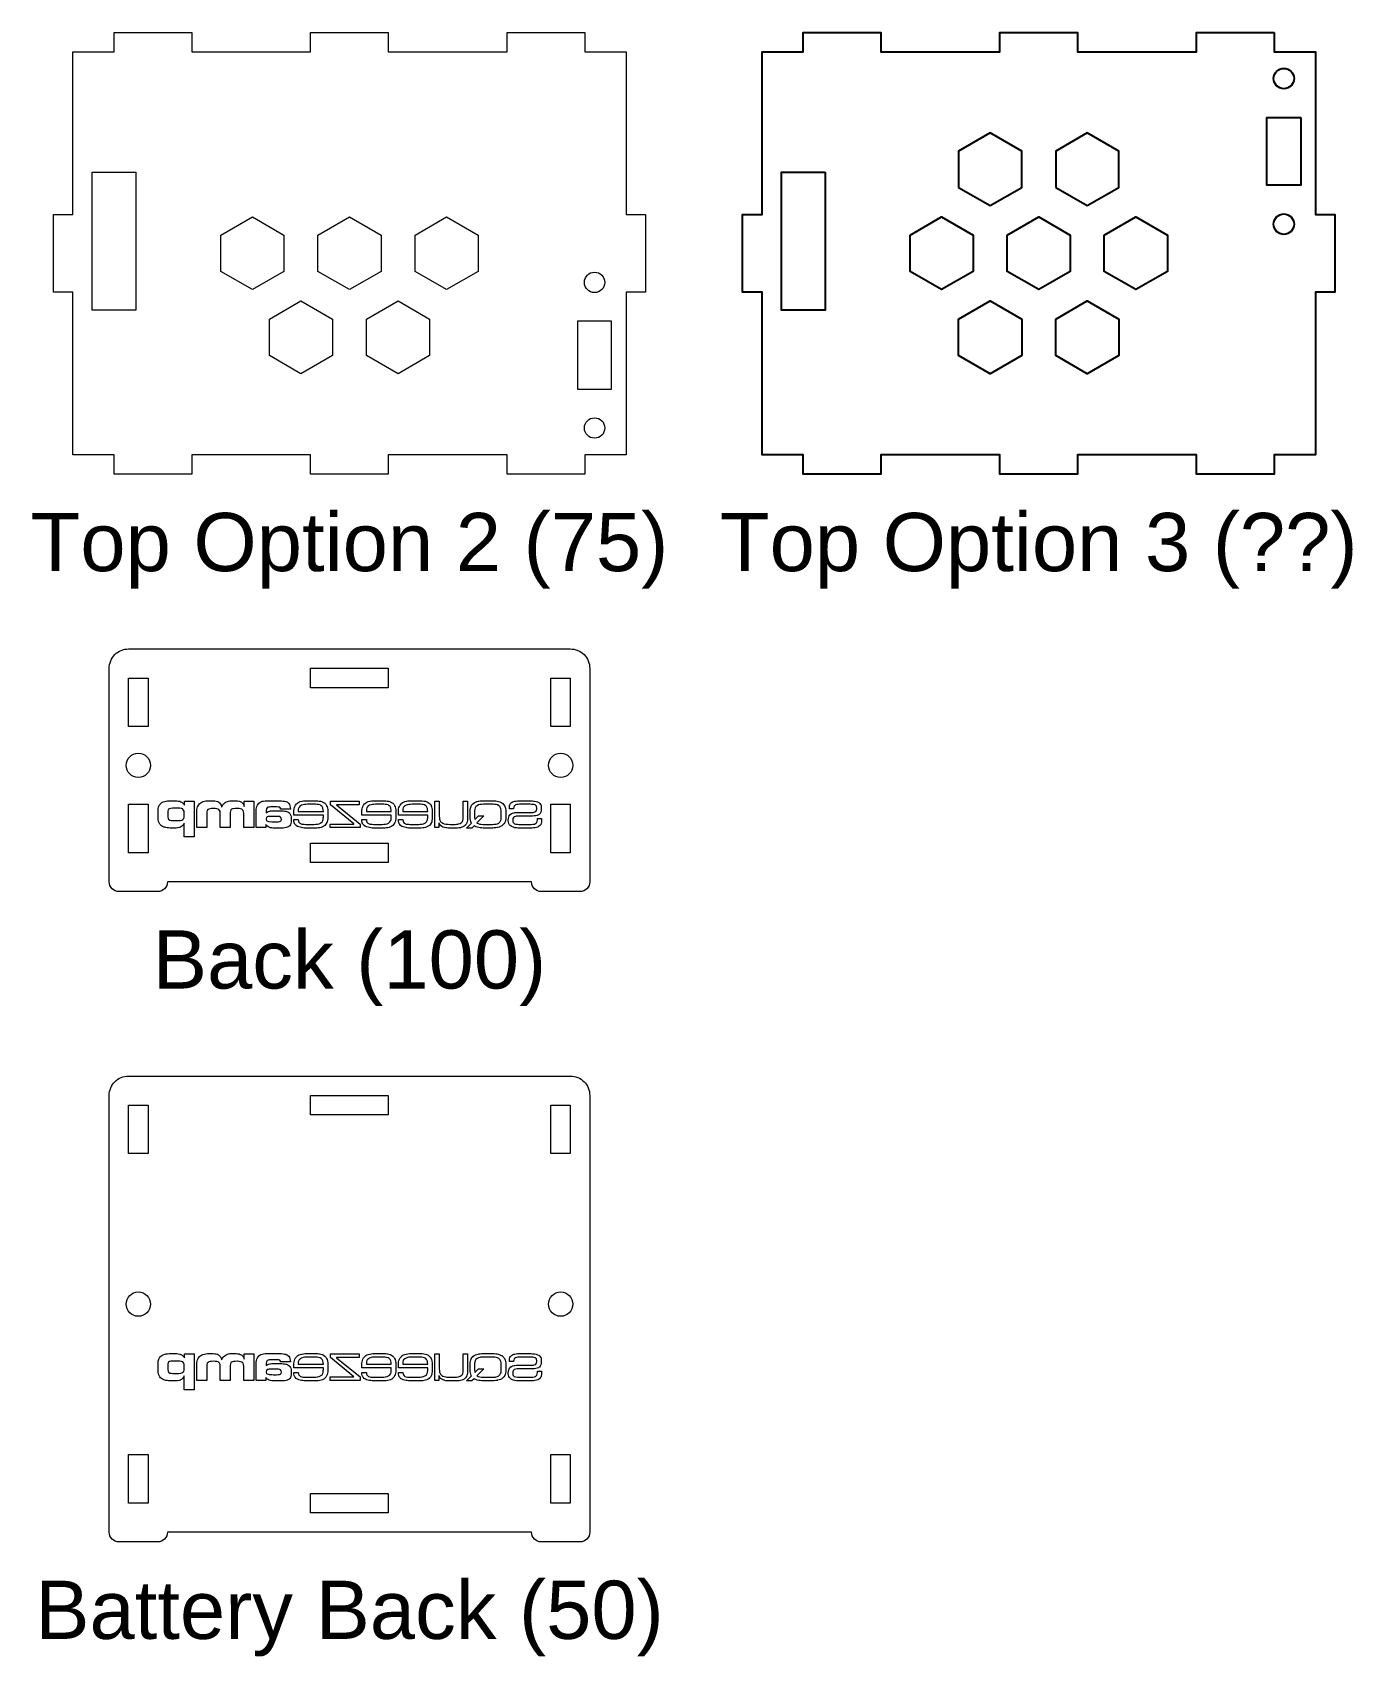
# Model space of a CAD drawing. Header units: millimetres. Extents: x -57 to 289, y -216 to -49.
# Drawn here: x 153.5 to 289.5, y -216 to -48.7 of the extents above; entities that cross this region are included whole.
import ezdxf
from ezdxf.enums import TextEntityAlignment as Align

# ---------------------------------------------------------------- set-up
doc = ezdxf.new("R2010")
doc.units = ezdxf.units.MM
doc.layers.add('Cut', color=1, linetype='Continuous', lineweight=5)
for name, color, linetype in [('Raster Hatch', 4, 'Continuous'), ('temp', 1, 'Continuous'), ('Vector Logos', 3, 'Continuous')]:
    doc.layers.add(name, color=color, linetype=linetype)
doc.styles.get("Standard").update_dxf_attribs({"font": 'Arial.ttf'})

# ---------------------------------------------------------------- blocks, each defined once
blk = doc.blocks.new('Battery Box - Back')
at = {"layer": 'Cut'}
blk.add_lwpolyline([(23.63, 22.75), (23.63, -22.75, -0.414214), (21.63, -24.75), (-23.37, -24.75, -0.414214), (-24.37, -23.75), (-24.37, -19.75, -0.414214), (-23.37, -18.75), (-23.37, 18.75, -0.414214), (-24.37, 19.75), (-24.37, 23.75, -0.414214), (-23.37, 24.75), (21.63, 24.75, -0.414214)], format="xyb", close=True, dxfattribs=at)
for points in [[(-20.37, 20.75), (-20.37, 22.75), (-15.37, 22.75), (-15.37, 20.75)], [(15.63, 20.75), (15.63, 22.75), (20.63, 22.75), (20.63, 20.75)], [(-21.37, -4), (-21.37, 4), (-19.37, 4), (-19.37, -4)], [(19.63, -4), (19.63, 4), (21.63, 4), (21.63, -4)], [(-15.37, -22.75), (-20.37, -22.75), (-20.37, -20.75), (-15.37, -20.75)], [(15.63, -20.75), (20.63, -20.75), (20.63, -22.75), (15.63, -22.75)]]:
    blk.add_lwpolyline(points, close=True, dxfattribs=at)
for centre in [(0.13, 21.75), (0.13, -21.75)]:
    blk.add_circle(centre, 1.25, dxfattribs=at)
at = {"layer": 'Raster Hatch', "lineweight": 0}
for points in [[(-5.33, 2.44), (-5.46, 2.36), (-5.47, 2.35), (-5.59, 2.3), (-5.73, 2.26), (-5.88, 2.24), (-6.06, 2.23), (-6.06, 2.23), (-6.66, 2.23), (-6.83, 2.24), (-6.99, 2.26), (-7.13, 2.3), (-7.25, 2.35), (-7.26, 2.35), (-7.39, 2.43), (-7.5, 2.53), (-7.59, 2.65), (-7.59, 2.65), (-7.67, 2.78), (-7.72, 2.92), (-7.75, 3.06), (-7.76, 3.22), (-7.77, 3.37), (-7.78, 3.52), (-7.78, 3.52), (-7.78, 4.35), (-7.77, 4.52), (-7.77, 4.67), (-7.75, 4.82), (-7.74, 4.93), (-7.7, 5.09), (-7.66, 5.23), (-7.6, 5.36), (-7.6, 5.37), (-7.52, 5.49), (-7.41, 5.6), (-7.35, 5.64), (-7.23, 5.69), (-7.08, 5.72), (-6.96, 5.73), (-6.91, 5.73), (-6.91, 5.27), (-7.07, 5.24), (-7.16, 5.21), (-7.27, 5.11), (-7.31, 5.06), (-7.36, 4.92), (-7.38, 4.8), (-7.39, 4.66), (-7.4, 4.5), (-7.4, 4.43), (-7.4, 3.8), (-7.4, 3.63), (-7.39, 3.47), (-7.37, 3.33), (-7.37, 3.29), (-7.33, 3.13), (-7.27, 3), (-7.24, 2.95), (-7.14, 2.83), (-7.02, 2.76), (-7.01, 2.75), (-6.88, 2.72), (-6.72, 2.7), (-6.62, 2.69), (-6.45, 2.69), (-6.45, 5.73), (-6.14, 5.73), (-5.97, 5.72), (-5.81, 5.7), (-5.68, 5.67), (-5.55, 5.62), (-5.55, 5.62), (-5.41, 5.55), (-5.29, 5.45), (-5.2, 5.35), (-5.18, 5.33), (-5.11, 5.2), (-5.05, 5.07), (-5.01, 4.91), (-5.01, 4.88), (-4.98, 4.74), (-4.97, 4.59), (-4.96, 4.44), (-4.96, 4.31), (-4.96, 3.57), (-4.96, 3.42), (-4.97, 3.27), (-4.99, 3.12), (-4.99, 3.09), (-5.02, 2.94), (-5.07, 2.79), (-5.13, 2.66), (-5.13, 2.66), (-5.22, 2.54)], [(-5.33, 4.31), (-5.34, 4.48), (-5.35, 4.63), (-5.38, 4.76), (-5.38, 4.78), (-5.43, 4.94), (-5.5, 5.06), (-5.5, 5.07), (-5.61, 5.18), (-5.69, 5.23), (-5.83, 5.27), (-5.89, 5.27), (-6.07, 5.27), (-6.07, 2.69), (-5.9, 2.71), (-5.76, 2.74), (-5.7, 2.76), (-5.56, 2.82), (-5.47, 2.91), (-5.41, 3.03), (-5.36, 3.18), (-5.36, 3.19), (-5.35, 3.32), (-5.34, 3.47), (-5.33, 3.64)], [(-5, 1.97), (-5, -1.01), (-5.38, -1.01), (-5.38, 1.34), (-5.39, 1.34), (-7.36, -1.09), (-7.74, -1.09), (-7.74, 2), (-7.36, 2), (-7.36, -0.46), (-7.35, -0.46), (-5.38, 1.97)], [(-5.33, -4.56), (-5.46, -4.65), (-5.47, -4.65), (-5.59, -4.7), (-5.73, -4.74), (-5.88, -4.76), (-6.06, -4.77), (-6.06, -4.77), (-6.66, -4.77), (-6.83, -4.77), (-6.99, -4.74), (-7.13, -4.71), (-7.25, -4.66), (-7.26, -4.65), (-7.39, -4.57), (-7.5, -4.47), (-7.59, -4.36), (-7.59, -4.35), (-7.67, -4.22), (-7.72, -4.08), (-7.75, -3.94), (-7.76, -3.79), (-7.77, -3.64), (-7.78, -3.49), (-7.78, -3.49), (-7.78, -2.65), (-7.77, -2.49), (-7.77, -2.33), (-7.75, -2.19), (-7.74, -2.07), (-7.7, -1.91), (-7.66, -1.77), (-7.6, -1.64), (-7.6, -1.64), (-7.52, -1.51), (-7.41, -1.41), (-7.35, -1.37), (-7.23, -1.31), (-7.08, -1.28), (-6.96, -1.28), (-6.91, -1.28), (-6.91, -1.74), (-7.07, -1.76), (-7.16, -1.8), (-7.27, -1.89), (-7.31, -1.95), (-7.36, -2.08), (-7.38, -2.21), (-7.39, -2.34), (-7.4, -2.5), (-7.4, -2.58), (-7.4, -3.21), (-7.4, -3.38), (-7.39, -3.53), (-7.37, -3.67), (-7.37, -3.72), (-7.33, -3.88), (-7.27, -4.01), (-7.24, -4.06), (-7.14, -4.17), (-7.02, -4.25), (-7.01, -4.25), (-6.88, -4.29), (-6.72, -4.31), (-6.62, -4.31), (-6.45, -4.31), (-6.45, -1.28), (-6.14, -1.28), (-5.97, -1.28), (-5.81, -1.3), (-5.68, -1.34), (-5.55, -1.38), (-5.55, -1.38), (-5.41, -1.46), (-5.29, -1.55), (-5.2, -1.66), (-5.18, -1.68), (-5.11, -1.8), (-5.05, -1.94), (-5.01, -2.09), (-5.01, -2.12), (-4.98, -2.26), (-4.97, -2.41), (-4.96, -2.57), (-4.96, -2.69), (-4.96, -3.43), (-4.96, -3.59), (-4.97, -3.74), (-4.99, -3.89), (-4.99, -3.91), (-5.02, -4.07), (-5.07, -4.21), (-5.13, -4.34), (-5.13, -4.34), (-5.22, -4.46)], [(-5.33, -2.69), (-5.34, -2.52), (-5.35, -2.37), (-5.38, -2.24), (-5.38, -2.23), (-5.43, -2.07), (-5.5, -1.95), (-5.5, -1.93), (-5.61, -1.82), (-5.69, -1.78), (-5.83, -1.74), (-5.89, -1.74), (-6.07, -1.74), (-6.07, -4.31), (-5.9, -4.29), (-5.76, -4.27), (-5.7, -4.25), (-5.56, -4.18), (-5.47, -4.1), (-5.41, -3.98), (-5.36, -3.82), (-5.36, -3.82), (-5.35, -3.69), (-5.34, -3.54), (-5.33, -3.37)], [(-5.33, -8.32), (-5.46, -8.41), (-5.47, -8.41), (-5.59, -8.46), (-5.73, -8.5), (-5.88, -8.52), (-6.06, -8.53), (-6.06, -8.53), (-6.66, -8.53), (-6.83, -8.52), (-6.99, -8.5), (-7.13, -8.47), (-7.25, -8.42), (-7.26, -8.41), (-7.39, -8.33), (-7.5, -8.23), (-7.59, -8.12), (-7.59, -8.11), (-7.67, -7.98), (-7.72, -7.84), (-7.75, -7.7), (-7.76, -7.55), (-7.77, -7.4), (-7.78, -7.25), (-7.78, -7.25), (-7.78, -6.41), (-7.77, -6.25), (-7.77, -6.09), (-7.75, -5.95), (-7.74, -5.83), (-7.7, -5.67), (-7.66, -5.53), (-7.6, -5.4), (-7.6, -5.4), (-7.52, -5.27), (-7.41, -5.17), (-7.35, -5.13), (-7.23, -5.07), (-7.08, -5.04), (-6.96, -5.04), (-6.91, -5.04), (-6.91, -5.5), (-7.07, -5.52), (-7.16, -5.55), (-7.27, -5.65), (-7.31, -5.71), (-7.36, -5.84), (-7.38, -5.97), (-7.39, -6.1), (-7.4, -6.26), (-7.4, -6.33), (-7.4, -6.97), (-7.4, -7.14), (-7.39, -7.29), (-7.37, -7.43), (-7.37, -7.48), (-7.33, -7.64), (-7.27, -7.77), (-7.24, -7.82), (-7.14, -7.93), (-7.02, -8.01), (-7.01, -8.01), (-6.88, -8.05), (-6.72, -8.07), (-6.62, -8.07), (-6.45, -8.07), (-6.45, -5.04), (-6.14, -5.04), (-5.97, -5.04), (-5.81, -5.06), (-5.68, -5.09), (-5.55, -5.14), (-5.55, -5.14), (-5.41, -5.22), (-5.29, -5.31), (-5.2, -5.42), (-5.18, -5.44), (-5.11, -5.56), (-5.05, -5.7), (-5.01, -5.85), (-5.01, -5.88), (-4.98, -6.02), (-4.97, -6.17), (-4.96, -6.33), (-4.96, -6.45), (-4.96, -7.19), (-4.96, -7.35), (-4.97, -7.5), (-4.99, -7.65), (-4.99, -7.67), (-5.02, -7.83), (-5.07, -7.97), (-5.13, -8.1), (-5.13, -8.1), (-5.22, -8.22)], [(-5.33, -6.45), (-5.34, -6.28), (-5.35, -6.13), (-5.38, -6), (-5.38, -5.99), (-5.43, -5.83), (-5.5, -5.71), (-5.5, -5.69), (-5.61, -5.58), (-5.69, -5.54), (-5.83, -5.5), (-5.89, -5.5), (-6.07, -5.5), (-6.07, -8.07), (-5.9, -8.05), (-5.76, -8.02), (-5.7, -8.01), (-5.56, -7.94), (-5.47, -7.86), (-5.41, -7.74), (-5.36, -7.58), (-5.36, -7.58), (-5.35, -7.45), (-5.34, -7.3), (-5.33, -7.13)], [(-7.4, -10.7), (-7.4, -10.87), (-7.39, -11.03), (-7.37, -11.16), (-7.35, -11.23), (-7.3, -11.39), (-7.24, -11.51), (-7.22, -11.53), (-7.11, -11.63), (-7.01, -11.67), (-6.87, -11.7), (-6.74, -11.7), (-5, -11.7), (-5, -12.16), (-6.85, -12.16), (-7, -12.15), (-7.15, -12.12), (-7.2, -12.1), (-7.34, -12.04), (-7.46, -11.95), (-7.5, -11.91), (-7.59, -11.81), (-7.66, -11.68), (-7.7, -11.57), (-7.74, -11.44), (-7.76, -11.29), (-7.77, -11.13), (-7.78, -11.03), (-7.78, -10.34), (-7.77, -10.18), (-7.77, -10.03), (-7.76, -9.94), (-7.68, -9.65), (-7.68, -9.63), (-7.61, -9.5), (-7.52, -9.39), (-7.41, -9.31), (-7.27, -9.24), (-7.26, -9.23), (-7.26, -9.22), (-7.74, -9.22), (-7.74, -8.79), (-5, -8.79), (-5, -9.25), (-6.56, -9.25), (-6.72, -9.26), (-6.87, -9.28), (-6.96, -9.31), (-7.09, -9.38), (-7.2, -9.48), (-7.22, -9.51), (-7.28, -9.63), (-7.33, -9.77), (-7.36, -9.92), (-7.38, -10.04), (-7.39, -10.18), (-7.4, -10.34), (-7.4, -10.51), (-7.4, -10.58)], [(-7.55, -12.83), (-7.78, -12.61), (-7.78, -12.05), (-7.26, -12.56), (-7.23, -12.55), (-7.22, -12.54), (-7.1, -12.49), (-6.96, -12.45), (-6.8, -12.43), (-6.67, -12.43), (-6.07, -12.43), (-5.9, -12.43), (-5.74, -12.46), (-5.61, -12.5), (-5.52, -12.54), (-5.39, -12.62), (-5.28, -12.72), (-5.18, -12.84), (-5.17, -12.85), (-5.11, -12.97), (-5.05, -13.11), (-5.01, -13.26), (-5, -13.33), (-4.98, -13.47), (-4.97, -13.62), (-4.96, -13.78), (-4.96, -13.93), (-4.96, -14.59), (-4.96, -14.75), (-4.97, -14.91), (-4.98, -15.06), (-5, -15.2), (-5, -15.2), (-5.04, -15.36), (-5.09, -15.5), (-5.15, -15.63), (-5.17, -15.68), (-5.26, -15.8), (-5.37, -15.9), (-5.5, -15.98), (-5.52, -15.99), (-5.64, -16.04), (-5.78, -16.08), (-5.93, -16.1), (-6.07, -16.1), (-6.67, -16.1), (-6.84, -16.1), (-6.99, -16.07), (-7.13, -16.03), (-7.22, -15.99), (-7.35, -15.91), (-7.46, -15.81), (-7.55, -15.69), (-7.56, -15.68), (-7.63, -15.55), (-7.68, -15.41), (-7.72, -15.26), (-7.73, -15.2), (-7.75, -15.06), (-7.77, -14.91), (-7.77, -14.75), (-7.78, -14.6), (-7.78, -14.59), (-7.78, -13.93), (-7.77, -13.78), (-7.77, -13.62), (-7.75, -13.47), (-7.73, -13.33), (-7.73, -13.33), (-7.7, -13.17), (-7.65, -13.03), (-7.59, -12.9), (-7.56, -12.85)], [(-6.91, -12.92), (-6.54, -13.29), (-6.54, -13.85), (-7.25, -13.13), (-7.26, -13.14), (-7.26, -13.14), (-7.33, -13.27), (-7.37, -13.42), (-7.37, -13.43), (-7.39, -13.57), (-7.4, -13.73), (-7.4, -13.8), (-7.4, -14.73), (-7.4, -14.89), (-7.38, -15.04), (-7.37, -15.1), (-7.33, -15.25), (-7.26, -15.38), (-7.26, -15.39), (-7.16, -15.49), (-7.03, -15.57), (-7.03, -15.57), (-6.9, -15.62), (-6.75, -15.64), (-6.64, -15.64), (-6.09, -15.64), (-5.93, -15.63), (-5.78, -15.6), (-5.7, -15.57), (-5.57, -15.5), (-5.47, -15.39), (-5.47, -15.39), (-5.41, -15.26), (-5.36, -15.11), (-5.36, -15.1), (-5.34, -14.96), (-5.33, -14.81), (-5.33, -14.73), (-5.33, -13.8), (-5.34, -13.64), (-5.35, -13.49), (-5.36, -13.43), (-5.4, -13.28), (-5.47, -13.15), (-5.47, -13.14), (-5.57, -13.03), (-5.7, -12.95), (-5.83, -12.91), (-5.98, -12.89), (-6.09, -12.89), (-6.64, -12.89), (-6.81, -12.9)], [(-7.43, -19.68), (-7.55, -19.59), (-7.64, -19.47), (-7.68, -19.39), (-7.72, -19.25), (-7.75, -19.1), (-7.76, -18.97), (-7.77, -18.82), (-7.77, -18.67), (-7.78, -18.52), (-7.78, -18.48), (-7.78, -17.63), (-7.77, -17.48), (-7.77, -17.33), (-7.76, -17.2), (-7.74, -17.04), (-7.71, -16.9), (-7.67, -16.78), (-7.59, -16.65), (-7.5, -16.54), (-7.43, -16.48), (-7.32, -16.42), (-7.18, -16.38), (-7.01, -16.36), (-6.98, -16.36), (-6.97, -16.36), (-6.8, -16.37), (-6.65, -16.4), (-6.53, -16.45), (-6.53, -16.45), (-6.41, -16.53), (-6.31, -16.64), (-6.29, -16.68), (-6.23, -16.81), (-6.2, -16.96), (-6.19, -17.05), (-6.17, -17.19), (-6.17, -17.34), (-6.16, -17.51), (-6.16, -17.52), (-6.16, -18.74), (-6.16, -18.91), (-6.14, -19.03), (-6.09, -19.17), (-6.07, -19.2), (-5.96, -19.27), (-5.81, -19.3), (-5.81, -19.3), (-5.71, -19.3), (-5.55, -19.28), (-5.52, -19.26), (-5.41, -19.16), (-5.4, -19.14), (-5.37, -19.01), (-5.35, -18.89), (-5.34, -18.76), (-5.33, -18.61), (-5.33, -18.49), (-5.33, -17.69), (-5.33, -17.53), (-5.34, -17.38), (-5.34, -17.35), (-5.36, -17.19), (-5.39, -17.11), (-5.48, -16.99), (-5.52, -16.96), (-5.65, -16.92), (-5.76, -16.91), (-5.79, -16.91), (-5.79, -16.48), (-5.64, -16.48), (-5.49, -16.49), (-5.37, -16.52), (-5.25, -16.59), (-5.16, -16.68), (-5.09, -16.8), (-5.04, -16.94), (-5.01, -17.04), (-4.99, -17.16), (-4.97, -17.3), (-4.96, -17.46), (-4.96, -17.63), (-4.96, -17.66), (-4.96, -18.37), (-4.96, -18.55), (-4.97, -18.71), (-4.98, -18.86), (-4.99, -18.99), (-5, -19.07), (-5.04, -19.23), (-5.08, -19.38), (-5.13, -19.49), (-5.23, -19.61), (-5.35, -19.69), (-5.35, -19.7), (-5.49, -19.74), (-5.65, -19.76), (-5.65, -19.76), (-5.81, -19.76), (-5.99, -19.74), (-6.13, -19.71), (-6.26, -19.65), (-6.35, -19.57), (-6.37, -19.55), (-6.43, -19.46), (-6.48, -19.34), (-6.51, -19.2), (-6.53, -19.03), (-6.54, -18.87), (-6.54, -17.45), (-6.55, -17.28), (-6.56, -17.14), (-6.57, -17.12), (-6.62, -16.97), (-6.64, -16.93), (-6.76, -16.85), (-6.77, -16.84), (-6.92, -16.82), (-6.95, -16.82), (-6.97, -16.82), (-7.13, -16.84), (-7.21, -16.86), (-7.31, -16.97), (-7.34, -17.01), (-7.37, -17.14), (-7.39, -17.3), (-7.4, -17.43), (-7.4, -17.59), (-7.4, -17.73), (-7.4, -18.72), (-7.39, -18.9), (-7.37, -19.05), (-7.32, -19.17), (-7.29, -19.21), (-7.19, -19.3), (-7.06, -19.35), (-6.93, -19.37), (-6.79, -19.37), (-6.79, -19.79), (-6.96, -19.79), (-7.13, -19.78), (-7.28, -19.75), (-7.4, -19.7)]]:
    blk.add_lwpolyline(points, close=True, dxfattribs=at)
at = {"layer": 'Vector Logos', "lineweight": 0}
for points in [[(-7.23, 19.62), (-7.1, 19.67), (-7.06, 19.68), (-6.93, 19.7), (-6.78, 19.72), (-6.62, 19.72), (-6.12, 19.72), (-6.07, 19.72), (-5.91, 19.71), (-5.76, 19.7), (-5.64, 19.67), (-5.53, 19.64), (-5.41, 19.57), (-5.28, 19.48), (-5.23, 19.43), (-5.15, 19.32), (-5.09, 19.19), (-5.03, 19.03), (-5.03, 19), (-5, 18.87), (-4.98, 18.74), (-4.97, 18.59), (-4.96, 18.43), (-4.96, 18.26), (-4.96, 17.96), (-4.97, 17.8), (-4.99, 17.64), (-5.02, 17.49), (-5.07, 17.36), (-5.13, 17.25), (-5.21, 17.15), (-5.3, 17.07), (-5.41, 17), (-5.41, 16.99), (-5, 16.99), (-5, 15.99), (-8.69, 15.99), (-8.69, 17.02), (-7.26, 17.02), (-7.26, 17.03), (-7.4, 17.11), (-7.52, 17.2), (-7.62, 17.3), (-7.68, 17.4), (-7.7, 17.45), (-7.74, 17.56), (-7.76, 17.7), (-7.77, 17.86), (-7.78, 18.05), (-7.78, 18.26), (-7.78, 18.31), (-7.77, 18.48), (-7.76, 18.64), (-7.75, 18.78), (-7.73, 18.91), (-7.7, 19.03), (-7.67, 19.12), (-7.61, 19.27), (-7.54, 19.38), (-7.45, 19.48), (-7.36, 19.55)], [(-7.01, 17.64), (-7.01, 17.57), (-6.99, 17.41), (-6.95, 17.27), (-6.9, 17.17), (-6.89, 17.16), (-6.8, 17.08), (-6.67, 17.04), (-6.5, 17.02), (-6.23, 17.02), (-6.21, 17.02), (-6.05, 17.04), (-5.92, 17.09), (-5.83, 17.17), (-5.81, 17.2), (-5.77, 17.32), (-5.74, 17.46), (-5.73, 17.64), (-5.73, 18.18), (-5.73, 18.23), (-5.75, 18.41), (-5.78, 18.54), (-5.84, 18.63), (-5.9, 18.67), (-6.04, 18.71), (-6.21, 18.72), (-6.53, 18.72), (-6.65, 18.72), (-6.79, 18.69), (-6.89, 18.63), (-6.91, 18.61), (-6.97, 18.51), (-7, 18.37), (-7.01, 18.18)], [(-5, 10.84), (-5, 9.86), (-7.74, 9.86), (-7.74, 10.89), (-6.29, 10.89), (-6.25, 10.89), (-6.09, 10.91), (-5.96, 10.96), (-5.88, 11.04), (-5.84, 11.09), (-5.8, 11.21), (-5.77, 11.36), (-5.76, 11.54), (-5.76, 11.58), (-5.77, 11.78), (-5.79, 11.93), (-5.81, 12.06), (-5.84, 12.14), (-5.9, 12.21), (-6.02, 12.26), (-6.19, 12.28), (-7.74, 12.28), (-7.74, 13.31), (-6.23, 13.31), (-6.08, 13.33), (-5.95, 13.38), (-5.87, 13.47), (-5.83, 13.54), (-5.79, 13.67), (-5.77, 13.82), (-5.76, 14.01), (-5.76, 14.01), (-5.77, 14.21), (-5.79, 14.36), (-5.82, 14.49), (-5.87, 14.57), (-5.87, 14.58), (-5.96, 14.65), (-6.09, 14.69), (-6.27, 14.7), (-7.74, 14.7), (-7.74, 15.73), (-6.2, 15.73), (-6.05, 15.73), (-5.89, 15.71), (-5.74, 15.68), (-5.6, 15.64), (-5.48, 15.58), (-5.37, 15.52), (-5.27, 15.44), (-5.24, 15.41), (-5.17, 15.32), (-5.11, 15.21), (-5.05, 15.09), (-5.01, 14.95), (-4.98, 14.8), (-4.97, 14.64), (-4.96, 14.46), (-4.96, 14.14), (-4.96, 14.04), (-4.98, 13.87), (-5, 13.72), (-5.04, 13.6), (-5.09, 13.5), (-5.11, 13.48), (-5.19, 13.39), (-5.3, 13.3), (-5.43, 13.23), (-5.6, 13.17), (-5.58, 13.16), (-5.45, 13.09), (-5.34, 13.01), (-5.24, 12.92), (-5.15, 12.82), (-5.08, 12.71), (-5.03, 12.58), (-4.99, 12.45), (-4.97, 12.31), (-4.96, 12.15), (-4.96, 11.76), (-4.96, 11.68), (-4.98, 11.52), (-5, 11.38), (-5.05, 11.25), (-5.1, 11.13), (-5.17, 11.04), (-5.27, 10.95), (-5.4, 10.89), (-5.54, 10.85), (-5.54, 10.84)], [(-4.96, 8.52), (-4.96, 7.32), (-4.96, 7.18), (-4.97, 7), (-4.99, 6.83), (-5.01, 6.69), (-5.04, 6.56), (-5.08, 6.46), (-5.12, 6.37), (-5.24, 6.24), (-5.35, 6.17), (-5.49, 6.13), (-5.64, 6.1), (-5.82, 6.09), (-5.82, 7.09), (-5.74, 7.1), (-5.64, 7.18), (-5.64, 7.19), (-5.61, 7.3), (-5.6, 7.49), (-5.6, 8.09), (-5.61, 8.24), (-5.63, 8.39), (-5.68, 8.48), (-5.69, 8.49), (-5.8, 8.55), (-5.97, 8.57), (-6.21, 8.57), (-6.13, 8.48), (-6.07, 8.36), (-6.03, 8.21), (-6.01, 8.13), (-6, 8), (-6, 7.86), (-5.99, 7.69), (-5.99, 7.5), (-5.99, 7.38), (-5.99, 7.21), (-6, 7.07), (-6, 6.96), (-6.01, 6.84), (-6.03, 6.7), (-6.05, 6.55), (-6.07, 6.49), (-6.11, 6.34), (-6.18, 6.23), (-6.28, 6.14), (-6.41, 6.06), (-6.48, 6.03), (-6.62, 6), (-6.78, 5.99), (-7, 5.99), (-7.16, 6), (-7.31, 6.03), (-7.44, 6.08), (-7.54, 6.15), (-7.62, 6.25), (-7.65, 6.29), (-7.69, 6.41), (-7.73, 6.53), (-7.76, 6.68), (-7.77, 6.84), (-7.78, 7.02), (-7.78, 7.72), (-7.78, 7.85), (-7.77, 8.01), (-7.75, 8.15), (-7.71, 8.25), (-7.7, 8.27), (-7.64, 8.38), (-7.55, 8.5), (-7.42, 8.63), (-7.74, 8.63), (-7.74, 9.6), (-5.94, 9.6), (-5.84, 9.6), (-5.68, 9.58), (-5.54, 9.54), (-5.41, 9.49), (-5.3, 9.42), (-5.21, 9.33), (-5.13, 9.23), (-5.07, 9.12), (-5.02, 8.99), (-4.99, 8.85), (-4.97, 8.69)], [(-6.57, 7.97), (-6.57, 8.08), (-6.58, 8.26), (-6.59, 8.39), (-6.62, 8.48), (-6.7, 8.56), (-6.85, 8.59), (-6.88, 8.59), (-7.01, 8.55), (-7.05, 8.5), (-7.1, 8.34), (-7.11, 8.28), (-7.13, 8), (-7.14, 7.82), (-7.14, 7.53), (-7.13, 7.36), (-7.11, 7.21), (-7.08, 7.11), (-7.02, 7.03), (-6.89, 6.99), (-6.89, 6.99), (-6.74, 7.02), (-6.64, 7.1), (-6.6, 7.18), (-6.58, 7.32), (-6.57, 7.51)]]:
    blk.add_lwpolyline(points, close=True, dxfattribs=at)
blk = doc.blocks.new('Small Box - Back')
at = {"layer": 'Cut'}
blk.add_lwpolyline([(23.75, -12.87), (19.75, -12.87, -0.414214), (18.75, -11.87), (-18.75, -11.87, -0.414214), (-19.75, -12.87), (-23.75, -12.87, -0.414214), (-24.75, -11.87), (-24.75, 10.13, -0.414214), (-22.75, 12.13), (22.75, 12.13, -0.414214), (24.75, 10.13), (24.75, -11.87, -0.414214)], format="xyb", close=True, dxfattribs=at)
for points in [[(-4, 8.13), (-4, 10.13), (4, 10.13), (4, 8.13)], [(-22.75, 4.13), (-22.75, 9.13), (-20.75, 9.13), (-20.75, 4.13)], [(20.75, 4.13), (20.75, 9.13), (22.75, 9.13), (22.75, 4.13)], [(-20.75, -3.87), (-20.75, -8.87), (-22.75, -8.87), (-22.75, -3.87)], [(22.75, -3.87), (22.75, -8.87), (20.75, -8.87), (20.75, -3.87)], [(-4, -9.87), (-4, -7.87), (4, -7.87), (4, -9.87)]]:
    blk.add_lwpolyline(points, close=True, dxfattribs=at)
for centre in [(-21.75, 0.13), (21.75, 0.13)]:
    blk.add_circle(centre, 1.25, dxfattribs=at)
at = {"layer": 'Raster Hatch', "lineweight": 0}
for points in [[(-2.44, -3.88), (-2.36, -4.01), (-2.35, -4.02), (-2.3, -4.14), (-2.26, -4.28), (-2.24, -4.43), (-2.23, -4.6), (-2.23, -4.61), (-2.23, -5.21), (-2.24, -5.38), (-2.26, -5.54), (-2.3, -5.68), (-2.35, -5.8), (-2.35, -5.81), (-2.43, -5.94), (-2.53, -6.05), (-2.65, -6.14), (-2.65, -6.14), (-2.78, -6.21), (-2.92, -6.26), (-3.06, -6.29), (-3.22, -6.31), (-3.37, -6.32), (-3.52, -6.33), (-3.52, -6.33), (-4.35, -6.33), (-4.52, -6.32), (-4.67, -6.32), (-4.82, -6.3), (-4.93, -6.28), (-5.09, -6.25), (-5.23, -6.21), (-5.36, -6.15), (-5.37, -6.15), (-5.49, -6.07), (-5.6, -5.96), (-5.64, -5.9), (-5.69, -5.78), (-5.72, -5.63), (-5.73, -5.51), (-5.73, -5.46), (-5.27, -5.46), (-5.24, -5.62), (-5.21, -5.71), (-5.11, -5.82), (-5.06, -5.86), (-4.92, -5.91), (-4.8, -5.93), (-4.66, -5.94), (-4.5, -5.95), (-4.43, -5.95), (-3.8, -5.95), (-3.63, -5.95), (-3.47, -5.94), (-3.33, -5.92), (-3.29, -5.91), (-3.13, -5.88), (-3, -5.82), (-2.95, -5.79), (-2.83, -5.69), (-2.76, -5.56), (-2.75, -5.55), (-2.72, -5.43), (-2.7, -5.27), (-2.69, -5.17), (-2.69, -5), (-5.73, -5), (-5.73, -4.69), (-5.72, -4.52), (-5.7, -4.36), (-5.67, -4.22), (-5.62, -4.1), (-5.62, -4.1), (-5.55, -3.96), (-5.45, -3.84), (-5.35, -3.75), (-5.33, -3.73), (-5.2, -3.66), (-5.07, -3.6), (-4.91, -3.56), (-4.88, -3.56), (-4.74, -3.53), (-4.59, -3.52), (-4.44, -3.51), (-4.31, -3.51), (-3.57, -3.51), (-3.42, -3.51), (-3.27, -3.52), (-3.12, -3.54), (-3.09, -3.54), (-2.94, -3.57), (-2.79, -3.62), (-2.66, -3.68), (-2.66, -3.68), (-2.54, -3.77)], [(-4.31, -3.88), (-4.48, -3.89), (-4.63, -3.9), (-4.76, -3.93), (-4.78, -3.93), (-4.94, -3.98), (-5.06, -4.05), (-5.07, -4.05), (-5.18, -4.16), (-5.23, -4.24), (-5.27, -4.38), (-5.27, -4.44), (-5.27, -4.62), (-2.69, -4.62), (-2.71, -4.45), (-2.74, -4.31), (-2.76, -4.25), (-2.82, -4.11), (-2.91, -4.02), (-3.03, -3.95), (-3.18, -3.91), (-3.19, -3.91), (-3.32, -3.89), (-3.47, -3.88), (-3.64, -3.88)], [(-1.97, -3.55), (1.01, -3.55), (1.01, -3.93), (-1.34, -3.93), (-1.34, -3.94), (1.09, -5.91), (1.09, -6.28), (-2, -6.28), (-2, -5.91), (0.46, -5.91), (0.46, -5.9), (-1.97, -3.93)], [(4.56, -3.88), (4.65, -4.01), (4.65, -4.02), (4.7, -4.14), (4.74, -4.28), (4.76, -4.43), (4.77, -4.6), (4.77, -4.61), (4.77, -5.21), (4.77, -5.38), (4.74, -5.54), (4.71, -5.68), (4.66, -5.8), (4.65, -5.81), (4.57, -5.94), (4.47, -6.05), (4.36, -6.14), (4.35, -6.14), (4.22, -6.21), (4.08, -6.26), (3.94, -6.29), (3.79, -6.31), (3.64, -6.32), (3.49, -6.33), (3.49, -6.33), (2.65, -6.33), (2.49, -6.32), (2.33, -6.32), (2.19, -6.3), (2.07, -6.28), (1.91, -6.25), (1.77, -6.21), (1.64, -6.15), (1.64, -6.15), (1.51, -6.07), (1.41, -5.96), (1.37, -5.9), (1.31, -5.78), (1.28, -5.63), (1.28, -5.51), (1.28, -5.46), (1.74, -5.46), (1.76, -5.62), (1.8, -5.71), (1.89, -5.82), (1.95, -5.86), (2.08, -5.91), (2.21, -5.93), (2.34, -5.94), (2.5, -5.95), (2.58, -5.95), (3.21, -5.95), (3.38, -5.95), (3.53, -5.94), (3.67, -5.92), (3.72, -5.91), (3.88, -5.88), (4.01, -5.82), (4.06, -5.79), (4.17, -5.69), (4.25, -5.56), (4.25, -5.55), (4.29, -5.43), (4.31, -5.27), (4.31, -5.17), (4.31, -5), (1.28, -5), (1.28, -4.69), (1.28, -4.52), (1.3, -4.36), (1.34, -4.22), (1.38, -4.1), (1.38, -4.1), (1.46, -3.96), (1.55, -3.84), (1.66, -3.75), (1.68, -3.73), (1.8, -3.66), (1.94, -3.6), (2.09, -3.56), (2.12, -3.56), (2.26, -3.53), (2.41, -3.52), (2.57, -3.51), (2.69, -3.51), (3.43, -3.51), (3.59, -3.51), (3.74, -3.52), (3.89, -3.54), (3.91, -3.54), (4.07, -3.57), (4.21, -3.62), (4.34, -3.68), (4.34, -3.68), (4.46, -3.77)], [(2.69, -3.88), (2.52, -3.89), (2.37, -3.9), (2.24, -3.93), (2.23, -3.93), (2.07, -3.98), (1.95, -4.05), (1.93, -4.05), (1.82, -4.16), (1.78, -4.24), (1.74, -4.38), (1.74, -4.44), (1.74, -4.62), (4.31, -4.62), (4.29, -4.45), (4.27, -4.31), (4.25, -4.25), (4.18, -4.11), (4.1, -4.02), (3.98, -3.95), (3.82, -3.91), (3.82, -3.91), (3.69, -3.89), (3.54, -3.88), (3.37, -3.88)], [(8.32, -3.88), (8.41, -4.01), (8.41, -4.02), (8.46, -4.14), (8.5, -4.28), (8.52, -4.43), (8.53, -4.6), (8.53, -4.61), (8.53, -5.21), (8.52, -5.38), (8.5, -5.54), (8.47, -5.68), (8.42, -5.8), (8.41, -5.81), (8.33, -5.94), (8.23, -6.05), (8.12, -6.14), (8.11, -6.14), (7.98, -6.21), (7.84, -6.26), (7.7, -6.29), (7.55, -6.31), (7.4, -6.32), (7.25, -6.33), (7.25, -6.33), (6.41, -6.33), (6.25, -6.32), (6.09, -6.32), (5.95, -6.3), (5.83, -6.28), (5.67, -6.25), (5.53, -6.21), (5.4, -6.15), (5.4, -6.15), (5.27, -6.07), (5.17, -5.96), (5.13, -5.9), (5.07, -5.78), (5.04, -5.63), (5.04, -5.51), (5.04, -5.46), (5.5, -5.46), (5.52, -5.62), (5.55, -5.71), (5.65, -5.82), (5.71, -5.86), (5.84, -5.91), (5.97, -5.93), (6.1, -5.94), (6.26, -5.95), (6.33, -5.95), (6.97, -5.95), (7.14, -5.95), (7.29, -5.94), (7.43, -5.92), (7.48, -5.91), (7.64, -5.88), (7.77, -5.82), (7.82, -5.79), (7.93, -5.69), (8.01, -5.56), (8.01, -5.55), (8.05, -5.43), (8.07, -5.27), (8.07, -5.17), (8.07, -5), (5.04, -5), (5.04, -4.69), (5.04, -4.52), (5.06, -4.36), (5.09, -4.22), (5.14, -4.1), (5.14, -4.1), (5.22, -3.96), (5.31, -3.84), (5.42, -3.75), (5.44, -3.73), (5.56, -3.66), (5.7, -3.6), (5.85, -3.56), (5.88, -3.56), (6.02, -3.53), (6.17, -3.52), (6.33, -3.51), (6.45, -3.51), (7.19, -3.51), (7.35, -3.51), (7.5, -3.52), (7.65, -3.54), (7.67, -3.54), (7.83, -3.57), (7.97, -3.62), (8.1, -3.68), (8.1, -3.68), (8.22, -3.77)], [(6.45, -3.88), (6.28, -3.89), (6.13, -3.9), (6, -3.93), (5.99, -3.93), (5.83, -3.98), (5.71, -4.05), (5.69, -4.05), (5.58, -4.16), (5.54, -4.24), (5.5, -4.38), (5.5, -4.44), (5.5, -4.62), (8.07, -4.62), (8.05, -4.45), (8.02, -4.31), (8.01, -4.25), (7.94, -4.11), (7.86, -4.02), (7.74, -3.95), (7.58, -3.91), (7.58, -3.91), (7.45, -3.89), (7.3, -3.88), (7.13, -3.88)], [(10.7, -5.95), (10.87, -5.95), (11.03, -5.94), (11.16, -5.92), (11.23, -5.9), (11.39, -5.85), (11.51, -5.78), (11.53, -5.77), (11.63, -5.66), (11.67, -5.56), (11.7, -5.42), (11.7, -5.29), (11.7, -3.55), (12.16, -3.55), (12.16, -5.4), (12.15, -5.55), (12.12, -5.7), (12.1, -5.75), (12.04, -5.89), (11.95, -6.01), (11.91, -6.05), (11.81, -6.14), (11.68, -6.21), (11.57, -6.25), (11.44, -6.29), (11.29, -6.31), (11.13, -6.32), (11.03, -6.33), (10.34, -6.33), (10.18, -6.32), (10.03, -6.31), (9.94, -6.31), (9.65, -6.23), (9.63, -6.23), (9.5, -6.15), (9.39, -6.07), (9.31, -5.96), (9.24, -5.82), (9.23, -5.81), (9.22, -5.81), (9.22, -6.28), (8.79, -6.28), (8.79, -3.55), (9.25, -3.55), (9.25, -5.1), (9.26, -5.27), (9.28, -5.42), (9.31, -5.51), (9.38, -5.64), (9.48, -5.74), (9.51, -5.77), (9.63, -5.83), (9.77, -5.88), (9.92, -5.91), (10.04, -5.93), (10.18, -5.94), (10.34, -5.95), (10.51, -5.95), (10.58, -5.95)], [(12.83, -6.1), (12.61, -6.33), (12.05, -6.33), (12.56, -5.81), (12.55, -5.78), (12.54, -5.77), (12.49, -5.65), (12.45, -5.51), (12.43, -5.35), (12.43, -5.22), (12.43, -4.62), (12.43, -4.45), (12.46, -4.29), (12.5, -4.16), (12.54, -4.07), (12.62, -3.94), (12.72, -3.82), (12.84, -3.73), (12.85, -3.72), (12.97, -3.66), (13.11, -3.6), (13.26, -3.56), (13.33, -3.55), (13.47, -3.53), (13.62, -3.52), (13.78, -3.51), (13.93, -3.51), (14.59, -3.51), (14.75, -3.51), (14.91, -3.52), (15.06, -3.53), (15.2, -3.55), (15.2, -3.55), (15.36, -3.58), (15.5, -3.63), (15.63, -3.69), (15.68, -3.72), (15.8, -3.81), (15.9, -3.92), (15.98, -4.05), (15.99, -4.07), (16.04, -4.19), (16.08, -4.33), (16.1, -4.48), (16.1, -4.62), (16.1, -5.22), (16.1, -5.39), (16.07, -5.54), (16.03, -5.68), (15.99, -5.77), (15.91, -5.9), (15.81, -6.01), (15.69, -6.1), (15.68, -6.11), (15.55, -6.17), (15.41, -6.23), (15.26, -6.27), (15.2, -6.28), (15.06, -6.3), (14.91, -6.31), (14.75, -6.32), (14.6, -6.33), (14.59, -6.33), (13.93, -6.33), (13.78, -6.32), (13.62, -6.31), (13.47, -6.3), (13.33, -6.28), (13.33, -6.28), (13.17, -6.24), (13.03, -6.2), (12.9, -6.14), (12.85, -6.11)], [(12.92, -5.46), (13.29, -5.08), (13.85, -5.08), (13.13, -5.8), (13.14, -5.81), (13.14, -5.81), (13.27, -5.87), (13.42, -5.92), (13.43, -5.92), (13.57, -5.94), (13.73, -5.95), (13.8, -5.95), (14.73, -5.95), (14.89, -5.94), (15.04, -5.93), (15.1, -5.92), (15.25, -5.88), (15.38, -5.81), (15.39, -5.81), (15.49, -5.71), (15.57, -5.58), (15.57, -5.58), (15.62, -5.45), (15.64, -5.3), (15.64, -5.19), (15.64, -4.64), (15.63, -4.47), (15.6, -4.33), (15.57, -4.25), (15.5, -4.12), (15.39, -4.02), (15.39, -4.02), (15.26, -3.95), (15.11, -3.91), (15.1, -3.91), (14.96, -3.89), (14.81, -3.88), (14.73, -3.88), (13.8, -3.88), (13.64, -3.89), (13.49, -3.9), (13.43, -3.91), (13.28, -3.95), (13.15, -4.02), (13.14, -4.02), (13.03, -4.12), (12.95, -4.25), (12.91, -4.38), (12.89, -4.53), (12.89, -4.64), (12.89, -5.19), (12.9, -5.36)], [(19.68, -5.98), (19.59, -6.1), (19.47, -6.18), (19.39, -6.23), (19.25, -6.27), (19.1, -6.3), (18.97, -6.31), (18.82, -6.32), (18.67, -6.32), (18.52, -6.33), (18.48, -6.33), (17.63, -6.33), (17.48, -6.32), (17.33, -6.32), (17.2, -6.31), (17.04, -6.29), (16.9, -6.25), (16.78, -6.21), (16.65, -6.14), (16.54, -6.05), (16.48, -5.98), (16.42, -5.86), (16.38, -5.73), (16.36, -5.56), (16.36, -5.53), (16.36, -5.52), (16.37, -5.35), (16.4, -5.2), (16.45, -5.08), (16.45, -5.08), (16.53, -4.96), (16.64, -4.86), (16.68, -4.84), (16.81, -4.78), (16.96, -4.75), (17.05, -4.73), (17.19, -4.72), (17.34, -4.72), (17.51, -4.71), (17.52, -4.71), (18.74, -4.71), (18.91, -4.71), (19.03, -4.69), (19.17, -4.63), (19.2, -4.62), (19.27, -4.51), (19.3, -4.36), (19.3, -4.36), (19.3, -4.26), (19.28, -4.1), (19.26, -4.07), (19.16, -3.96), (19.14, -3.95), (19.01, -3.91), (18.89, -3.9), (18.76, -3.89), (18.61, -3.88), (18.49, -3.88), (17.69, -3.88), (17.53, -3.88), (17.38, -3.89), (17.35, -3.89), (17.19, -3.91), (17.11, -3.94), (16.99, -4.02), (16.96, -4.07), (16.92, -4.19), (16.91, -4.31), (16.91, -4.34), (16.48, -4.34), (16.48, -4.19), (16.49, -4.04), (16.52, -3.92), (16.59, -3.79), (16.68, -3.7), (16.8, -3.64), (16.94, -3.58), (17.04, -3.56), (17.16, -3.54), (17.3, -3.52), (17.46, -3.51), (17.63, -3.51), (17.66, -3.51), (18.37, -3.51), (18.55, -3.51), (18.71, -3.51), (18.86, -3.53), (18.99, -3.54), (19.07, -3.55), (19.23, -3.59), (19.38, -3.63), (19.49, -3.68), (19.61, -3.78), (19.69, -3.89), (19.7, -3.9), (19.74, -4.04), (19.76, -4.2), (19.76, -4.2), (19.76, -4.36), (19.74, -4.53), (19.71, -4.68), (19.65, -4.81), (19.57, -4.9), (19.55, -4.92), (19.46, -4.98), (19.34, -5.03), (19.2, -5.06), (19.03, -5.08), (18.87, -5.09), (17.45, -5.09), (17.28, -5.09), (17.14, -5.11), (17.12, -5.12), (16.97, -5.17), (16.93, -5.19), (16.85, -5.31), (16.84, -5.32), (16.82, -5.47), (16.82, -5.5), (16.82, -5.52), (16.84, -5.68), (16.86, -5.76), (16.97, -5.86), (17.01, -5.89), (17.14, -5.92), (17.3, -5.94), (17.43, -5.95), (17.59, -5.95), (17.73, -5.95), (18.72, -5.95), (18.9, -5.94), (19.05, -5.91), (19.17, -5.87), (19.21, -5.84), (19.3, -5.74), (19.35, -5.61), (19.37, -5.47), (19.37, -5.34), (19.79, -5.34), (19.79, -5.51), (19.78, -5.68), (19.75, -5.83), (19.7, -5.95)]]:
    blk.add_lwpolyline(points, close=True, dxfattribs=at)
at = {"layer": 'Vector Logos', "lineweight": 0}
for points in [[(-19.62, -5.78), (-19.67, -5.65), (-19.68, -5.61), (-19.7, -5.48), (-19.72, -5.33), (-19.72, -5.16), (-19.72, -4.67), (-19.72, -4.62), (-19.71, -4.46), (-19.7, -4.31), (-19.67, -4.19), (-19.64, -4.08), (-19.57, -3.95), (-19.48, -3.83), (-19.43, -3.78), (-19.32, -3.7), (-19.19, -3.64), (-19.03, -3.58), (-19, -3.58), (-18.87, -3.55), (-18.74, -3.53), (-18.59, -3.52), (-18.43, -3.51), (-18.26, -3.51), (-17.96, -3.51), (-17.8, -3.51), (-17.64, -3.54), (-17.49, -3.57), (-17.36, -3.62), (-17.25, -3.68), (-17.15, -3.76), (-17.07, -3.85), (-17, -3.96), (-16.99, -3.96), (-16.99, -3.55), (-15.99, -3.55), (-15.99, -7.24), (-17.02, -7.24), (-17.02, -5.81), (-17.03, -5.81), (-17.11, -5.95), (-17.2, -6.07), (-17.3, -6.17), (-17.4, -6.23), (-17.45, -6.25), (-17.56, -6.28), (-17.7, -6.31), (-17.86, -6.32), (-18.05, -6.33), (-18.26, -6.33), (-18.31, -6.33), (-18.48, -6.32), (-18.64, -6.31), (-18.78, -6.3), (-18.91, -6.27), (-19.03, -6.25), (-19.12, -6.22), (-19.27, -6.16), (-19.38, -6.09), (-19.48, -6), (-19.55, -5.91)], [(-17.64, -5.55), (-17.57, -5.55), (-17.41, -5.54), (-17.27, -5.5), (-17.17, -5.45), (-17.16, -5.44), (-17.08, -5.35), (-17.04, -5.22), (-17.02, -5.05), (-17.02, -4.78), (-17.02, -4.76), (-17.04, -4.6), (-17.09, -4.47), (-17.17, -4.38), (-17.2, -4.36), (-17.32, -4.32), (-17.46, -4.29), (-17.64, -4.28), (-18.18, -4.28), (-18.23, -4.28), (-18.41, -4.3), (-18.54, -4.33), (-18.63, -4.39), (-18.67, -4.45), (-18.71, -4.58), (-18.72, -4.76), (-18.72, -5.08), (-18.72, -5.2), (-18.69, -5.34), (-18.63, -5.44), (-18.61, -5.46), (-18.51, -5.51), (-18.37, -5.55), (-18.18, -5.55)], [(-10.84, -3.55), (-9.86, -3.55), (-9.86, -6.28), (-10.89, -6.28), (-10.89, -4.84), (-10.89, -4.8), (-10.91, -4.64), (-10.96, -4.51), (-11.04, -4.42), (-11.09, -4.39), (-11.21, -4.35), (-11.36, -4.32), (-11.54, -4.31), (-11.58, -4.31), (-11.78, -4.32), (-11.93, -4.33), (-12.06, -4.36), (-12.14, -4.39), (-12.21, -4.45), (-12.26, -4.57), (-12.28, -4.74), (-12.28, -6.28), (-13.31, -6.28), (-13.31, -4.78), (-13.33, -4.63), (-13.38, -4.5), (-13.47, -4.41), (-13.54, -4.38), (-13.67, -4.34), (-13.82, -4.32), (-14.01, -4.31), (-14.01, -4.31), (-14.21, -4.32), (-14.36, -4.34), (-14.49, -4.37), (-14.57, -4.41), (-14.58, -4.42), (-14.65, -4.51), (-14.69, -4.64), (-14.7, -4.82), (-14.7, -6.28), (-15.73, -6.28), (-15.73, -4.75), (-15.73, -4.59), (-15.71, -4.43), (-15.68, -4.29), (-15.64, -4.15), (-15.58, -4.03), (-15.52, -3.92), (-15.44, -3.82), (-15.41, -3.79), (-15.32, -3.72), (-15.21, -3.65), (-15.09, -3.6), (-14.95, -3.56), (-14.8, -3.53), (-14.64, -3.51), (-14.46, -3.51), (-14.14, -3.51), (-14.04, -3.51), (-13.87, -3.52), (-13.72, -3.55), (-13.6, -3.59), (-13.5, -3.64), (-13.48, -3.66), (-13.39, -3.74), (-13.3, -3.85), (-13.23, -3.98), (-13.17, -4.15), (-13.16, -4.13), (-13.09, -4), (-13.01, -3.88), (-12.92, -3.78), (-12.82, -3.7), (-12.71, -3.63), (-12.58, -3.58), (-12.45, -3.54), (-12.31, -3.52), (-12.15, -3.51), (-11.76, -3.51), (-11.68, -3.51), (-11.52, -3.52), (-11.38, -3.55), (-11.25, -3.59), (-11.13, -3.65), (-11.04, -3.72), (-10.95, -3.82), (-10.89, -3.94), (-10.85, -4.09), (-10.84, -4.09)], [(-8.52, -3.51), (-7.32, -3.51), (-7.18, -3.51), (-7, -3.52), (-6.83, -3.54), (-6.69, -3.56), (-6.56, -3.59), (-6.46, -3.63), (-6.37, -3.67), (-6.24, -3.79), (-6.17, -3.9), (-6.13, -4.03), (-6.1, -4.19), (-6.09, -4.37), (-7.09, -4.37), (-7.1, -4.29), (-7.18, -4.19), (-7.19, -4.18), (-7.3, -4.16), (-7.49, -4.15), (-8.09, -4.15), (-8.24, -4.16), (-8.39, -4.18), (-8.48, -4.23), (-8.49, -4.24), (-8.55, -4.35), (-8.57, -4.52), (-8.57, -4.76), (-8.48, -4.68), (-8.36, -4.62), (-8.21, -4.57), (-8.13, -4.56), (-8, -4.55), (-7.86, -4.54), (-7.69, -4.54), (-7.5, -4.54), (-7.38, -4.54), (-7.21, -4.54), (-7.07, -4.54), (-6.96, -4.55), (-6.84, -4.56), (-6.7, -4.57), (-6.55, -4.6), (-6.49, -4.61), (-6.34, -4.66), (-6.23, -4.72), (-6.14, -4.82), (-6.06, -4.96), (-6.03, -5.03), (-6, -5.16), (-5.99, -5.33), (-5.99, -5.55), (-6, -5.71), (-6.03, -5.86), (-6.08, -5.98), (-6.15, -6.09), (-6.25, -6.17), (-6.29, -6.19), (-6.41, -6.24), (-6.53, -6.28), (-6.68, -6.31), (-6.84, -6.32), (-7.02, -6.33), (-7.72, -6.33), (-7.85, -6.33), (-8.01, -6.31), (-8.15, -6.29), (-8.25, -6.26), (-8.27, -6.25), (-8.38, -6.19), (-8.5, -6.1), (-8.63, -5.97), (-8.63, -6.28), (-9.6, -6.28), (-9.6, -4.49), (-9.6, -4.39), (-9.58, -4.23), (-9.54, -4.09), (-9.49, -3.96), (-9.42, -3.85), (-9.33, -3.76), (-9.23, -3.68), (-9.12, -3.62), (-8.99, -3.57), (-8.85, -3.54), (-8.69, -3.51)], [(-7.97, -5.12), (-8.08, -5.12), (-8.26, -5.13), (-8.39, -5.14), (-8.48, -5.17), (-8.56, -5.25), (-8.59, -5.39), (-8.59, -5.42), (-8.55, -5.55), (-8.5, -5.59), (-8.34, -5.65), (-8.28, -5.66), (-8, -5.68), (-7.82, -5.68), (-7.53, -5.68), (-7.36, -5.68), (-7.21, -5.66), (-7.11, -5.63), (-7.03, -5.57), (-6.99, -5.44), (-6.99, -5.44), (-7.02, -5.29), (-7.1, -5.19), (-7.18, -5.15), (-7.32, -5.12), (-7.51, -5.12)]]:
    blk.add_lwpolyline(points, close=True, dxfattribs=at)

msp = doc.modelspace()

# ---------------------------------------------------------------- linework, layer by layer
at = {"layer": 'Cut'}
for points in [[(210.38, -48.68), (210.38, -50.68), (214.63, -50.68), (214.63, -67.43), (216.63, -67.43), (216.63, -75.43), (214.63, -75.43), (214.63, -92.18), (210.38, -92.18), (210.38, -94.18), (202.38, -94.18), (202.38, -92.18), (190.13, -92.18), (190.13, -94.18), (182.13, -94.18), (182.13, -92.18), (169.88, -92.18), (169.88, -94.18), (161.88, -94.18), (161.88, -92.18), (157.63, -92.18), (157.63, -75.43), (155.63, -75.43), (155.63, -67.43), (157.63, -67.43), (157.63, -50.68), (161.88, -50.68), (161.88, -48.68), (169.88, -48.68), (169.88, -50.68), (182.13, -50.68), (182.13, -48.68), (190.13, -48.68), (190.13, -50.68), (202.38, -50.68), (202.38, -48.68)], [(164.13, -63.08), (164.13, -77.28), (159.63, -77.28), (159.63, -63.08)], [(172.88, -69.56), (176.13, -67.68), (179.38, -69.56), (179.38, -73.31), (176.13, -75.18), (172.88, -73.31)], [(182.88, -69.56), (186.13, -67.68), (189.38, -69.56), (189.38, -73.31), (186.13, -75.18), (182.88, -73.31)], [(192.88, -69.56), (196.13, -67.68), (199.38, -69.56), (199.38, -73.31), (196.13, -75.18), (192.88, -73.31)], [(177.88, -78.22), (181.13, -76.34), (184.38, -78.22), (184.38, -81.97), (181.13, -83.84), (177.88, -81.97)], [(187.88, -78.22), (191.13, -76.34), (194.38, -78.22), (194.38, -81.97), (191.13, -83.84), (187.88, -81.97)], [(213.13, -85.43), (213.13, -78.43), (209.63, -78.43), (209.63, -85.43)]]:
    msp.add_lwpolyline(points, close=True, dxfattribs=at)
for centre in [(211.38, -74.43), (211.38, -89.43)]:
    msp.add_circle(centre, 1.05, dxfattribs=at)
at = {"layer": 'temp'}
for points in [[(281.38, -48.68), (281.38, -50.68), (285.63, -50.68), (285.63, -67.43), (287.63, -67.43), (287.63, -75.43), (285.63, -75.43), (285.63, -92.18), (281.38, -92.18), (281.38, -94.18), (273.38, -94.18), (273.38, -92.18), (261.13, -92.18), (261.13, -94.18), (253.13, -94.18), (253.13, -92.18), (240.88, -92.18), (240.88, -94.18), (232.88, -94.18), (232.88, -92.18), (228.63, -92.18), (228.63, -75.43), (226.63, -75.43), (226.63, -67.43), (228.63, -67.43), (228.63, -50.68), (232.88, -50.68), (232.88, -48.68), (240.88, -48.68), (240.88, -50.68), (253.13, -50.68), (253.13, -48.68), (261.13, -48.68), (261.13, -50.68), (273.38, -50.68), (273.38, -48.68)], [(284.13, -57.43), (284.13, -64.43), (280.63, -64.43), (280.63, -57.43)], [(248.88, -64.65), (252.13, -66.52), (255.38, -64.65), (255.38, -60.9), (252.13, -59.02), (248.88, -60.9)], [(258.88, -64.65), (262.13, -66.52), (265.38, -64.65), (265.38, -60.9), (262.13, -59.02), (258.88, -60.9)], [(235.13, -63.08), (235.13, -77.28), (230.63, -77.28), (230.63, -63.08)], [(243.88, -69.56), (247.13, -67.68), (250.38, -69.56), (250.38, -73.31), (247.13, -75.18), (243.88, -73.31)], [(253.88, -69.56), (257.13, -67.68), (260.38, -69.56), (260.38, -73.31), (257.13, -75.18), (253.88, -73.31)], [(263.88, -69.56), (267.13, -67.68), (270.38, -69.56), (270.38, -73.31), (267.13, -75.18), (263.88, -73.31)], [(248.88, -78.22), (252.13, -76.34), (255.38, -78.22), (255.38, -81.97), (252.13, -83.84), (248.88, -81.97)], [(258.88, -78.22), (262.13, -76.34), (265.38, -78.22), (265.38, -81.97), (262.13, -83.84), (258.88, -81.97)]]:
    msp.add_lwpolyline(points, close=True, dxfattribs=at)
for centre in [(282.38, -53.43), (282.38, -68.43)]:
    msp.add_circle(centre, 1.05, dxfattribs=at)

# ---------------------------------------------------------------- block references
msp.add_blockref('Small Box - Back', (186.13, -124.32))
at = {"rotation": 90}
msp.add_blockref('Battery Box - Back', (186.13, -179.82), dxfattribs=at)

# ---------------------------------------------------------------- texts
for s, p in [('Top Option 2 (75)', (186.13, -104.18)), ('Back (100)', (186.13, -147.18)), ('Battery Back (50)', (186.13, -214.18))]:
    msp.add_text(s, height=6).set_placement(p, align=Align.CENTER)
at = {"layer": 'temp'}
msp.add_text('Top Option 3 (??)', height=6, dxfattribs=at).set_placement((257.13, -104.18), align=Align.CENTER)

doc.saveas('drawing.dxf')
